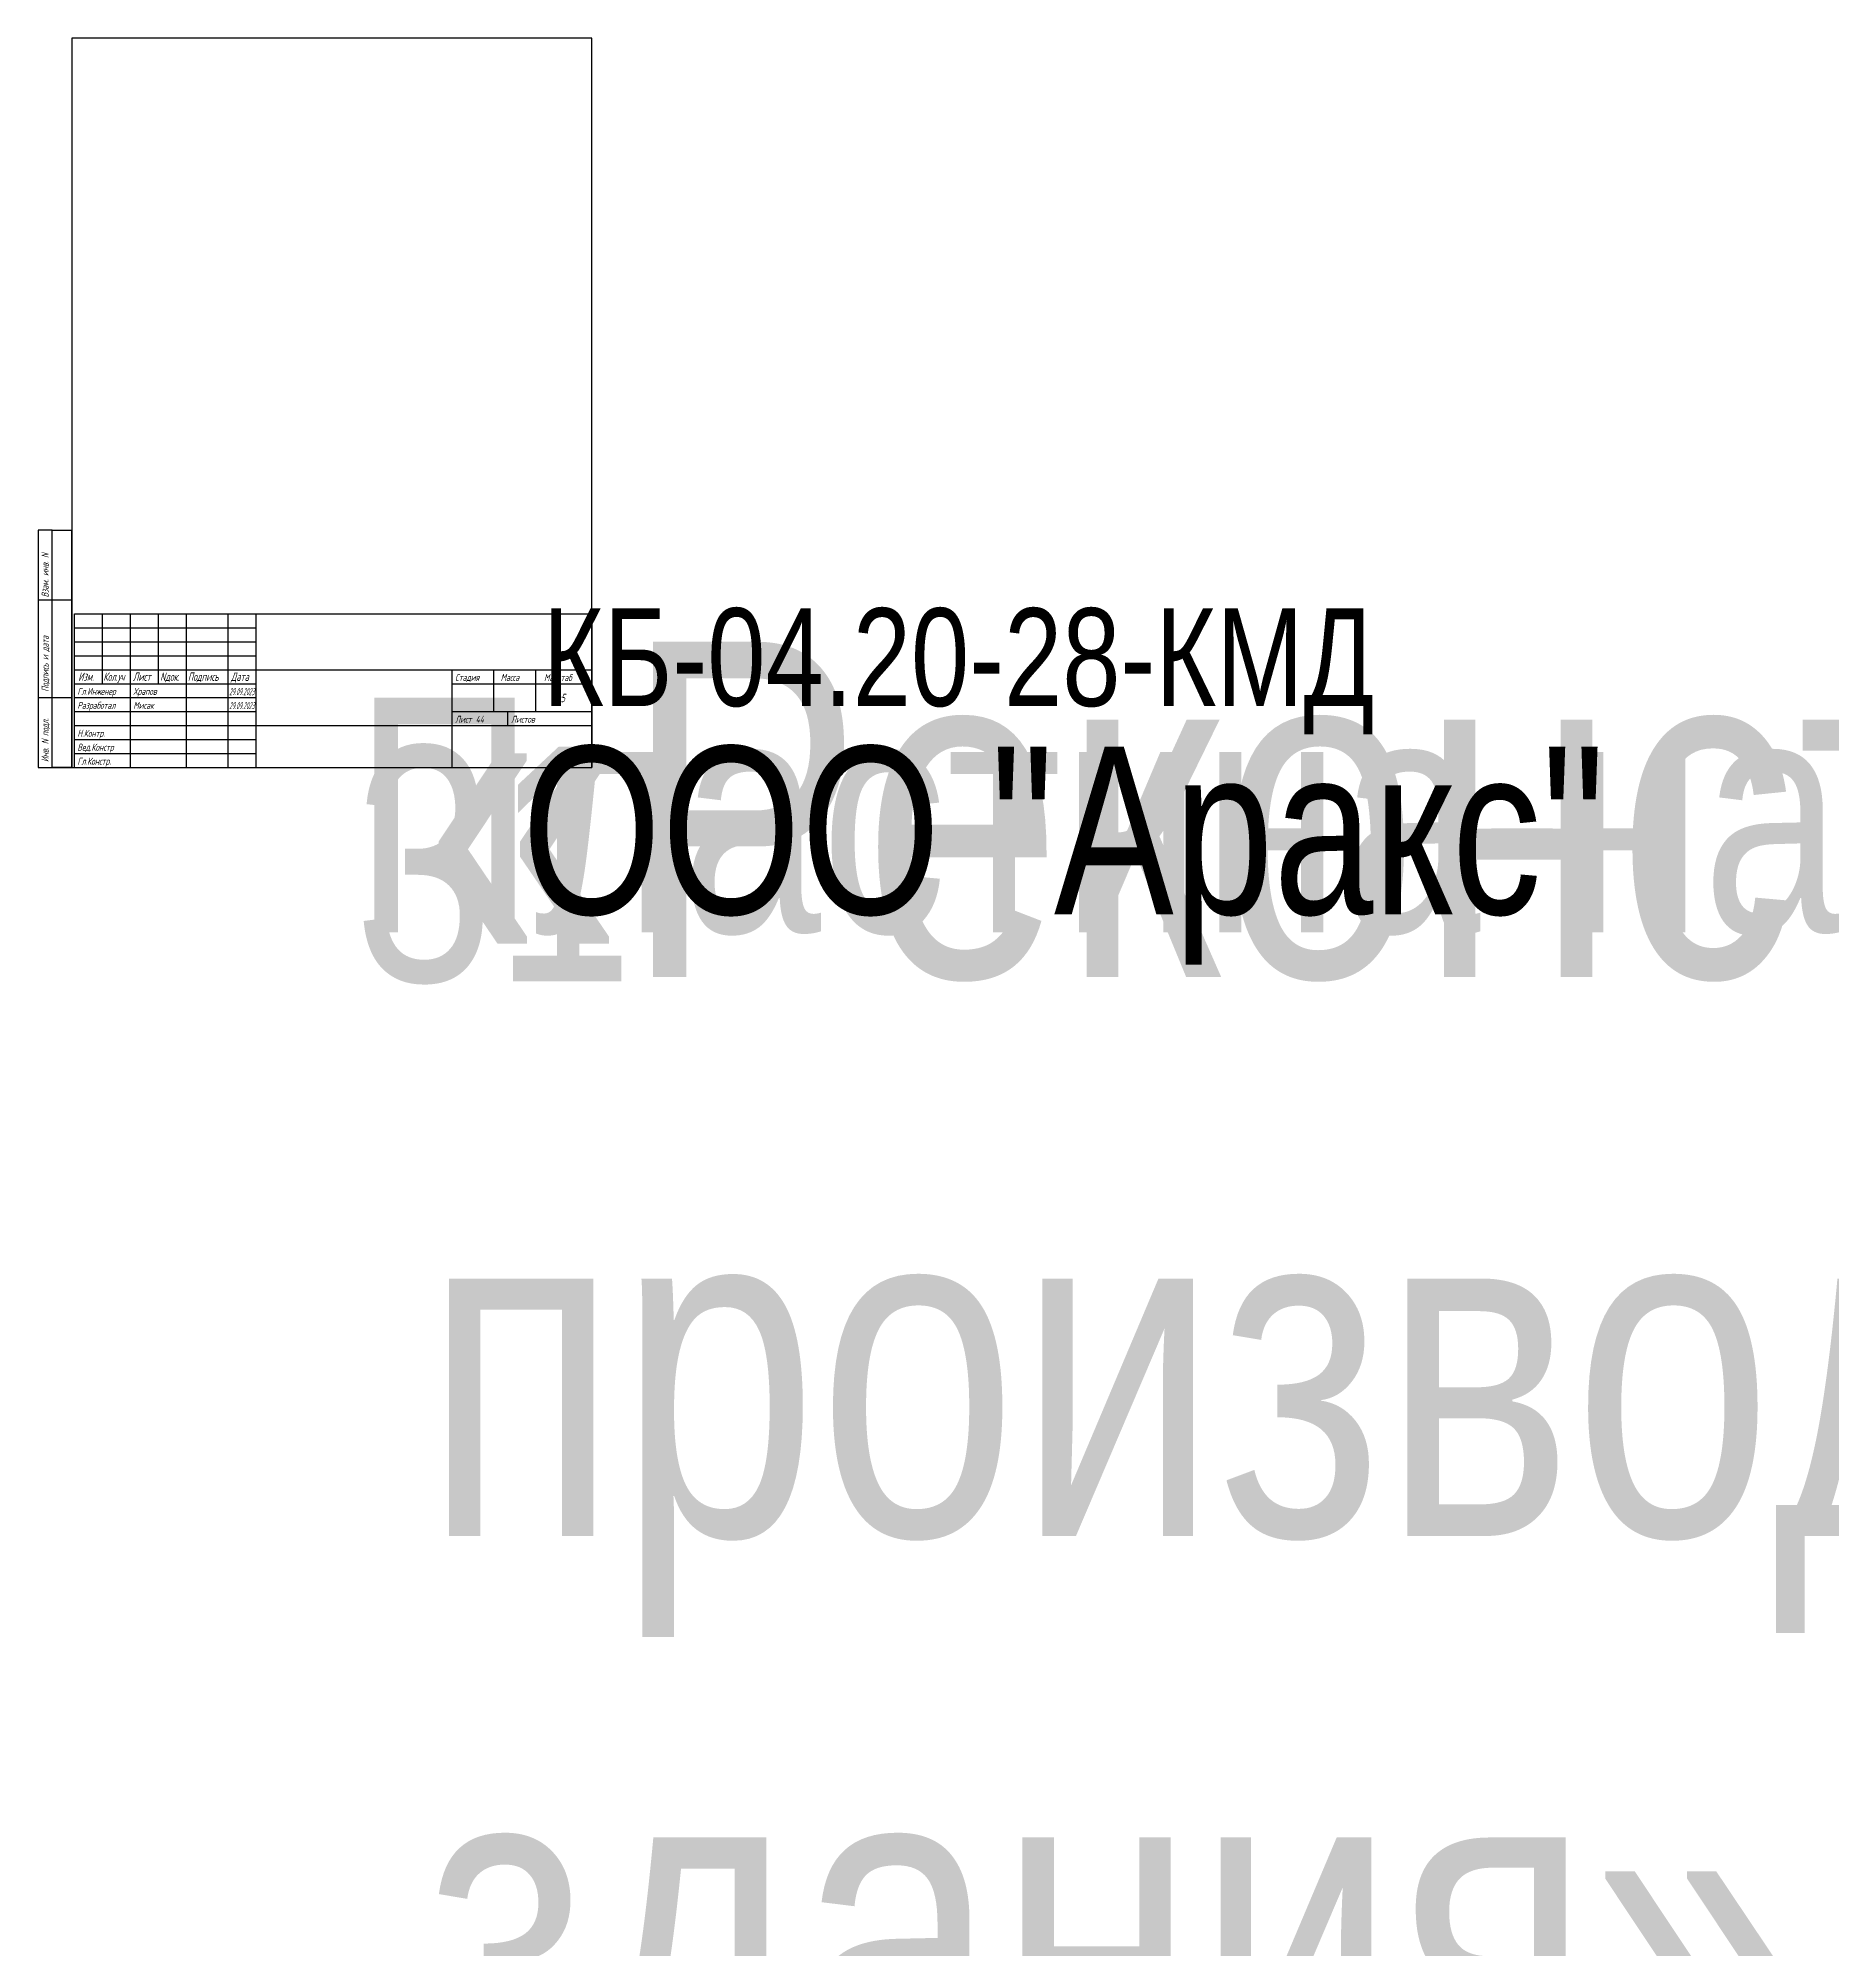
# Paper-space layout 'A4 Advance Steel' of a CAD drawing. Header units: millimetres. Extents: x 0 to 1284, y -2475 to 261.
# Drawn here: x 0 to 642, y -423 to 261 of the extents above; entities that cross this region are included whole.
import ezdxf
from ezdxf.enums import TextEntityAlignment as Align

# ---------------------------------------------------------------- set-up
doc = ezdxf.new("R2018")
doc.units = ezdxf.units.MM
doc.layers.add('1', color=7, linetype='Continuous')
doc.layers.add('Standard', color=7, linetype='Continuous')
doc.styles.add('RUS_Standart', font='gost2304.shx', dxfattribs={"width": 0.8, "oblique": 15, "height": 2.5})

# ---------------------------------------------------------------- blocks, each defined once
blk = doc.blocks.new('HYPERSTEELPAGEHEADER')
at = {"color": 5}
for p, q in [((404, 60), (589, 60)), ((404, 5), (404, 60)), ((414, 35), (414, 60)), ((424, 5), (424, 60)), ((434, 35), (434, 60)), ((444, 5), (444, 60)), ((459, 5), (459, 60)), ((469, 5), (469, 60)), ((589, 60), (589, 5)), ((404, 40), (469, 40)), ((404, 35), (469, 35)), ((469, 40), (589, 40)), ((539, 40), (539, 5)), ((539, 35), (589, 35)), ((554, 25), (554, 40)), ((569, 25), (569, 40)), ((539, 25), (589, 25)), ((469, 20), (589, 20)), ((404, 5), (589, 5))]:
    blk.add_line(p, q, dxfattribs=at)
for p, q in [((404, 55), (469, 55)), ((404, 50), (469, 50)), ((404, 45), (469, 45)), ((404, 30), (469, 30)), ((404, 25), (469, 25)), ((404, 20), (469, 20)), ((404, 15), (469, 15)), ((404, 10), (469, 10))]:
    blk.add_line(p, q)
at = {"layer": 'Standard', "color": 5}
blk.add_line((559, 20), (559, 25), dxfattribs=at)
at = {"style": 'RUS_Standart', "oblique": 15}
for s, height, width, p in [('Изм.', 3, 0.8, (405.3, 36.01)), ('Кол.уч', 3, 0.7, (414.29, 36.02)), ('Лист', 3, 0.8, (424.87, 36.01)), ('Nдок.', 3, 0.8, (434.61, 36)), ('Подпись', 3, 0.8, (444.53, 36.01)), ('Дата', 3, 0.8, (459.96, 36)), ('Стадия', 2.5, 0.8, (540.15, 36)), ('Масса', 2.5, 0.8, (556.44, 36)), ('Масштаб', 2.5, 0.8, (571.93, 35.92)), ('Лист', 2.5, 0.8, (540.15, 21)), ('Листов', 2.5, 0.8, (560.15, 21))]:
    blk.add_text(s, height=height, dxfattribs=dict(at, width=width)).set_placement(p)
at = {"lineweight": 30, "oblique": 15, "width": 0.8, "flags": 104}
for tag, p in [('USERPROJATTR1', (404, 110)), ('USERPROJATTR2', (404, 102)), ('USERPROJATTR3', (404, 94)), ('USERATTR1', (404, 86)), ('USERATTR2', (404, 81)), ('USERATTR3', (404, 76))]:
    blk.add_attdef(tag, text='', height=2.8, dxfattribs=at).set_placement(p, align=Align.BOTTOM_LEFT)
for tag, p in [('PROJECT_NO', (571.5, 62.5)), ('PROJECT', (529, 50)), ('ROLE', (504, 30)), ('PHASE', (545.77, 30)), ('МАССА', (561.5, 30)), ('POS_NUM', (504, 12.5)), ('CLIENT', (564, 12.5))]:
    blk.add_attdef(tag, text='', height=3, dxfattribs=at).set_placement(p, align=Align.MIDDLE_CENTER)
at = {"layer": '1', "style": 'RUS_Standart', "oblique": 15}
for tag, p, width in [('REVISION_INDEX', (405, 41.5), 0.6), ('REVISION_AUTHOR', (445, 41.5), 0.6), ('ДОЛЖНОСТЬ1', (405, 31), 0.8), ('ДОЛЖНОСТЬ6', (405, 26), 0.8), ('DETAILER', (425, 26), 0.8), ('CONTRACTOR', (425, 31), 0.8), ('ДОЛЖНОСТЬ3', (405, 21), 0.8), ('ФАМИЛИЯ3', (425, 21), 0.8), ('DRAWING_NO', (547.48, 21), 0.8), ('ЛИСТОВ', (570.09, 21), 0.8), ('ДОЛЖНОСТЬ4', (405, 16), 0.8), ('ФАМИЛИЯ4', (425, 16), 0.8), ('ДОЛЖНОСТЬ5', (405, 11), 0.8), ('ДОЛЖНОСТЬ2', (405, 6), 0.8), ('DESIGNER', (425, 11), 0.8), ('ФАМИЛИЯ2', (425, 6), 0.8)]:
    blk.add_attdef(tag, p, '', height=2.5, dxfattribs=dict(at, width=width))
for tag, height, width, p in [('REVISION_DATE', 2.5, 0.6, (463.83, 41.38)), ('DATE_DRAW', 2.5, 0.6, (463.83, 30.88)), ('DATE_DRAW', 2.5, 0.6, (463.83, 30.88)), ('DATE_DRAW', 2.5, 0.6, (463.83, 30.88)), ('DATE_DRAW', 2.5, 0.6, (463.83, 25.88)), ('DATE_DRAW', 2.5, 0.6, (463.83, 25.88)), ('DATE_DRAW', 2.5, 0.6, (463.83, 25.88)), ('SCALE', 3, 0.8, (577.79, 28.38))]:
    blk.add_attdef(tag, text='', height=height, dxfattribs=dict(at, width=width)).set_placement(p, align=Align.CENTER)
blk = doc.blocks.new('HYPERSTEELPAGEFRAME')
at = {"color": 5}
for p, q in [((198, 261), (12, 261)), ((12, 261), (12, 0)), ((198, 0), (198, 261)), ((5, 85), (0, 85)), ((0, 85), (0, 0)), ((5, 85), (12, 85)), ((12, 0), (12, 85)), ((0, 60), (12, 60)), ((0, 25), (12, 25)), ((0, 0), (198, 0)), ((0, 0), (5, 0)), ((12, 0), (5, 0))]:
    blk.add_line(p, q, dxfattribs=at)
for p, q in [((5, 60), (5, 85)), ((5, 25), (5, 60)), ((5, 0), (5, 25))]:
    blk.add_line(p, q)
at = {"style": 'RUS_Standart', "oblique": 15, "width": 0.8}
for s, p in [('Взам. инв. N', (3.7, 60.88)), ('Подпись и дата', (3.7, 27.11)), ('Инв. N подл.', (3.7, 1.96))]:
    blk.add_text(s, height=2.5, rotation=90, dxfattribs=at).set_placement(p)

psp = doc.layouts.new('A4 Advance Steel')

# ---------------------------------------------------------------- block references
psp.add_blockref('HYPERSTEELPAGEFRAME', (0, 0))
ref = psp.add_blockref('HYPERSTEELPAGEHEADER', (-391, -5))
lines = psp.add_mtext('\\W0.8000;', dxfattribs={"insert": (13, 105), "char_height": 201.6, "attachment_point": 1})
ref.add_attrib('USERPROJATTR1', '', (13, 105), dxfattribs={"flags": 104}).embed_mtext(lines)
lines = psp.add_mtext('\\W0.8000;', dxfattribs={"insert": (13, 97), "char_height": 201.6, "attachment_point": 1})
ref.add_attrib('USERPROJATTR2', '', (13, 97), dxfattribs={"flags": 104}).embed_mtext(lines)
lines = psp.add_mtext('\\W0.8000;', dxfattribs={"insert": (13, 89), "char_height": 201.6, "attachment_point": 1})
ref.add_attrib('USERPROJATTR3', '', (13, 89), dxfattribs={"flags": 104}).embed_mtext(lines)
lines = psp.add_mtext('\\W0.8000;', dxfattribs={"insert": (13, 81), "char_height": 201.6, "attachment_point": 1})
ref.add_attrib('USERATTR1', '', (13, 81), dxfattribs={"flags": 104}).embed_mtext(lines)
lines = psp.add_mtext('\\W0.8000;', dxfattribs={"insert": (13, 76), "char_height": 201.6, "attachment_point": 1})
ref.add_attrib('USERATTR2', '', (13, 76), dxfattribs={"flags": 104}).embed_mtext(lines)
lines = psp.add_mtext('\\W0.8000;', dxfattribs={"insert": (13, 71), "char_height": 201.6, "attachment_point": 1})
ref.add_attrib('USERATTR3', '', (13, 71), dxfattribs={"flags": 104}).embed_mtext(lines)
lines = psp.add_mtext('\\W0.8000;КБ-04.20-28-КМД', dxfattribs={"insert": (180.5, 57), "char_height": 35, "width": 4, "attachment_point": 1})
ref.add_attrib('PROJECT_NO', '', (180.5, 57), dxfattribs={"flags": 104}).embed_mtext(lines)
lines = psp.add_mtext('\\W0.8000;«Реконструкция производственного здания», расположенного по адресу: г.Санкт-Петербург, Московское шоссе, д. 15а, литера Б.', dxfattribs={"insert": (138, 45), "char_height": 120, "width": 20, "attachment_point": 1})
ref.add_attrib('PROJECT', '', (138, 45), dxfattribs={"flags": 104}).embed_mtext(lines)
lines = psp.add_mtext('\\W0.8000;ООО "Аракс"', dxfattribs={"insert": (173, 7.5), "char_height": 60, "attachment_point": 1})
ref.add_attrib('CLIENT', '', (173, 7.5), dxfattribs={"flags": 104}).embed_mtext(lines)
lines = psp.add_mtext('\\W0.8000;Пластина-накладка', dxfattribs={"insert": (113, 25), "char_height": 84, "attachment_point": 1})
ref.add_attrib('ROLE', '', (113, 25), dxfattribs={"flags": 104}).embed_mtext(lines)
lines = psp.add_mtext('\\W0.8000;31', dxfattribs={"insert": (113, 7.5), "char_height": 84, "attachment_point": 1})
ref.add_attrib('POS_NUM', '', (113, 7.5), dxfattribs={"flags": 104}).embed_mtext(lines)
ref.add_attrib('ДОЛЖНОСТЬ1', 'Гл.Инженер', (14, 26), dxfattribs={"layer": '1', "height": 2.5, "style": 'RUS_Standart', "oblique": 15, "width": 0.8})
ref.add_attrib('ДОЛЖНОСТЬ2', 'Гл.Констр.', (14, 1), dxfattribs={"layer": '1', "height": 2.5, "style": 'RUS_Standart', "oblique": 15, "width": 0.8})
ref.add_attrib('ДОЛЖНОСТЬ4', 'Н.Контр.', (14, 11), dxfattribs={"layer": '1', "height": 2.5, "style": 'RUS_Standart', "oblique": 15, "width": 0.8})
ref.add_attrib('ДОЛЖНОСТЬ5', 'Вед.Констр', (14, 6), dxfattribs={"layer": '1', "height": 2.5, "style": 'RUS_Standart', "oblique": 15, "width": 0.8})
ref.add_attrib('ДОЛЖНОСТЬ6', 'Разработал', (14, 21), dxfattribs={"layer": '1', "height": 2.5, "style": 'RUS_Standart', "oblique": 15, "width": 0.8})
ref.add_attrib('CONTRACTOR', 'Храпов', (34, 26), dxfattribs={"layer": '1', "height": 2.5, "style": 'RUS_Standart', "oblique": 15, "width": 0.8})
ref.add_attrib('DETAILER', 'Мисак', (34, 21), dxfattribs={"layer": '1', "height": 2.5, "style": 'RUS_Standart', "oblique": 15, "width": 0.8})
lines = psp.add_mtext('\\W0.8000;', dxfattribs={"insert": (154.77, 25), "char_height": 18, "attachment_point": 1})
ref.add_attrib('PHASE', '', (154.77, 25), dxfattribs={"flags": 104}).embed_mtext(lines)
lines = psp.add_mtext('\\W0.8000;', dxfattribs={"insert": (170.5, 25), "char_height": 18, "attachment_point": 1})
ref.add_attrib('МАССА', '', (170.5, 25), dxfattribs={"flags": 104}).embed_mtext(lines)
ref.add_attrib('SCALE', '1:5', dxfattribs={"layer": '1', "height": 3, "style": 'RUS_Standart', "oblique": 15, "width": 0.8}).set_placement((186.79, 23.38), align=Align.CENTER)
ref.add_attrib('DRAWING_NO', '44', (156.48, 16), dxfattribs={"layer": '1', "height": 2.5, "style": 'RUS_Standart', "oblique": 15, "width": 0.8})
ref.add_attrib('DATE_DRAW', '29.09.2023', dxfattribs={"layer": '1', "height": 2.5, "style": 'RUS_Standart', "oblique": 15, "width": 0.6}).set_placement((72.83, 20.88), align=Align.CENTER)
ref.add_attrib('DATE_DRAW', '29.09.2023', dxfattribs={"layer": '1', "height": 2.5, "style": 'RUS_Standart', "oblique": 15, "width": 0.6}).set_placement((72.83, 25.88), align=Align.CENTER)
ref.add_attrib('DATE_DRAW', '29.09.2023', dxfattribs={"layer": '1', "height": 2.5, "style": 'RUS_Standart', "oblique": 15, "width": 0.6}).set_placement((72.83, 20.88), align=Align.CENTER)
ref.add_attrib('DATE_DRAW', '29.09.2023', dxfattribs={"layer": '1', "height": 2.5, "style": 'RUS_Standart', "oblique": 15, "width": 0.6}).set_placement((72.83, 20.88), align=Align.CENTER)
ref.add_attrib('DATE_DRAW', '29.09.2023', dxfattribs={"layer": '1', "height": 2.5, "style": 'RUS_Standart', "oblique": 15, "width": 0.6}).set_placement((72.83, 25.88), align=Align.CENTER)
ref.add_attrib('DATE_DRAW', '29.09.2023', dxfattribs={"layer": '1', "height": 2.5, "style": 'RUS_Standart', "oblique": 15, "width": 0.6}).set_placement((72.83, 25.88), align=Align.CENTER)

doc.saveas('drawing.dxf')
